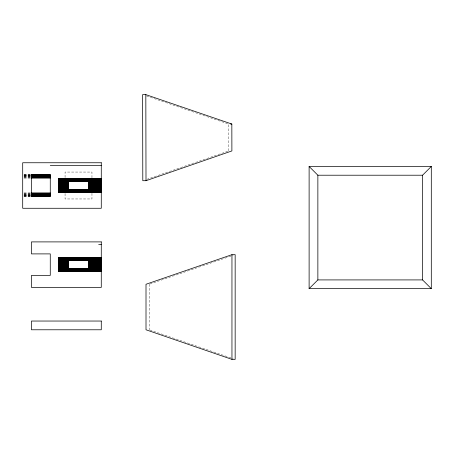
<?xml version="1.0" encoding="UTF-8"?>
<svg xmlns="http://www.w3.org/2000/svg" width="454" height="454" viewBox="0 0 454 454"><rect width="100%" height="100%" fill="white"/><g stroke="black" fill="none" stroke-linecap="round" stroke-linejoin="round"><path stroke-width="0.34" stroke-dasharray="2.27 1.7" d="M146.795 179.324L228.022 151.171M149.877 284.034L233.163 255.364M24.045 174.75L31.439 174.779M24.045 174.864L30.77 174.864M24.045 175.006L30.77 175.006M24.045 175.204L30.77 175.204M24.045 175.448L30.77 175.448M24.045 175.738L30.77 175.738M24.045 176.067L30.77 176.067M24.045 176.436L30.77 176.436M24.045 176.827L30.77 176.827M24.045 177.242L30.77 177.242M24.045 177.673L30.77 177.673M24.045 178.116L30.77 178.116M24.045 192.91L30.77 192.91M24.045 193.347L30.77 193.347M24.045 193.779L30.77 193.779M24.045 194.193L30.77 194.193M24.045 194.59L30.77 194.59M24.045 194.953L30.77 194.953M24.045 195.288L30.77 195.288M24.045 195.578L30.77 195.578M24.045 195.822L30.77 195.822M24.045 196.014L30.77 196.014M24.045 196.156L30.77 196.156M24.045 196.27L30.77 196.242M146.619 96.004L228.629 124.044L228.685 150.944M149.877 330.013L233.163 358.683M149.213 284.261L149.213 329.786M91.963 177.724L91.963 172.06L65.064 172.06L65.064 177.724M91.963 193.296L91.963 198.96L65.064 198.96L65.064 193.296"/><path stroke-width="0.68" d="M309.117 288.653L317.862 279.914L422.56 279.914L431.3 288.653L431.3 166.47L309.117 166.47L309.117 288.653L431.3 288.653M422.56 279.914L422.56 175.216L431.3 166.47M146.006 180.703L231.892 150.938L231.835 124.038L145.825 94.631L142.618 94.636L142.8 180.709L146.006 180.703L145.825 94.631M231.954 254.671L146.006 284.261L146.006 329.786L231.954 359.369L235.161 359.369L235.161 254.671L231.954 254.671L231.954 359.369M58.288 178.723L89.489 178.536L58.294 178.967M58.288 257.866L89.489 257.679L58.294 258.11M230.553 124.038L231.835 124.038M50.269 165.335L101.276 165.335M31.439 174.864L50.269 174.864M31.439 175.006L50.269 175.006M31.439 175.204L50.269 175.204M309.117 166.47L317.862 175.216L422.56 175.216M31.439 175.448L50.269 175.448M31.439 175.738L50.269 175.738M31.439 176.067L50.269 176.067M31.439 176.436L50.269 176.436M31.439 176.827L50.269 176.827M31.439 177.242L50.269 177.242M31.439 177.673L50.269 177.673M31.439 178.116L50.269 178.116M101.276 178.536L58.339 178.547L58.339 192.473L101.276 192.473M58.339 178.791L101.276 178.791M58.339 179.069L101.276 179.069M58.339 179.358L101.276 179.358M58.339 179.665L101.276 179.665M58.339 179.988L101.276 179.988M58.339 180.329L101.276 180.329M58.339 180.681L101.276 180.681M58.339 181.05L101.276 181.05M58.339 181.816L68.429 181.816M88.604 181.816L101.276 181.816M58.339 182.219L68.429 182.219M88.604 182.219L101.276 182.219M58.339 182.627L68.429 182.627M88.604 182.627L101.276 182.627M58.339 183.047L68.429 183.047M88.604 183.047L101.276 183.047M58.339 183.467L68.429 183.467M88.604 183.467L101.276 183.467M58.339 183.898L68.429 183.898M88.604 183.898L101.276 183.898M58.339 184.33L68.429 184.33M88.604 184.33L101.276 184.33M58.339 184.772L68.429 184.772M88.604 184.772L101.276 184.772M58.339 185.209L68.429 185.209M88.604 185.209L101.276 185.209M58.339 185.646L68.429 185.646M88.604 185.646L101.276 185.646M58.339 186.089L68.429 186.089M88.604 186.089L101.276 186.089M58.339 186.526L68.429 186.526M88.604 186.526L101.276 186.526M58.339 186.963L68.429 186.963M88.604 186.963L101.276 186.963M58.339 187.394L68.429 187.394M88.604 187.394L101.276 187.394M58.339 187.82L68.429 187.82M88.604 187.82L101.276 187.82M58.339 188.24L68.429 188.24M88.604 188.24L101.276 188.24M58.339 188.654L68.429 188.654M88.604 188.654L101.276 188.654M58.339 189.057L68.429 189.057M88.604 189.057L101.276 189.057M58.339 189.449L68.429 189.449M88.604 189.449L101.276 189.449M58.339 189.545L101.276 189.545M58.339 189.834L101.276 189.834M58.339 190.203L101.276 190.203M58.339 190.561L101.276 190.561M58.339 190.907L101.276 190.907M58.339 191.236L101.276 191.236M58.339 191.554L101.276 191.554M58.339 191.849L101.276 191.849M58.339 192.127L101.276 192.127M58.339 192.394L101.276 192.394M31.439 192.91L50.269 192.91M31.439 193.347L50.269 193.347M31.439 193.779L50.269 193.779M31.439 194.193L50.269 194.193M31.439 194.59L50.269 194.59M31.439 194.953L50.269 194.953M31.439 195.288L50.269 195.288M31.439 195.578L50.269 195.578M31.439 195.822L50.269 195.822M31.439 196.014L50.269 196.014M31.439 196.156L50.269 196.156M31.439 196.242L50.269 196.27L50.269 174.75L31.439 174.75L31.439 196.27M98.688 244.479L101.276 244.479M101.276 257.679L58.339 257.679L58.339 271.617L101.276 271.617M58.339 257.934L101.276 257.934M58.339 258.212L101.276 258.212M58.339 258.502L101.276 258.502M58.339 258.808L101.276 258.808M58.339 259.132L101.276 259.132M58.339 259.472L101.276 259.472M58.339 259.824L101.276 259.824M58.339 260.193L101.276 260.193M58.339 260.573L101.276 260.573M58.339 260.619L101.276 260.619M58.339 260.959L68.429 260.959M88.604 260.959L101.276 260.959M58.339 261.362L68.429 261.362M88.604 261.362L101.276 261.362M58.339 261.771L68.429 261.771M88.604 261.771L101.276 261.771M58.339 262.191L68.429 262.191M88.604 262.191L101.276 262.191M58.339 262.611L68.429 262.611M88.604 262.611L101.276 262.611M58.339 263.042L68.429 263.042M88.604 263.042L101.276 263.042M58.339 263.479L68.429 263.479M88.604 263.479L101.276 263.479M58.339 263.916L68.429 263.916M88.604 263.916L101.276 263.916M58.339 264.353L68.429 264.353M88.604 264.353L101.276 264.353M58.339 264.79L68.429 264.79M88.604 264.79L101.276 264.79M58.339 265.232L68.429 265.232M88.604 265.232L101.276 265.232M58.339 265.669L68.429 265.669M88.604 265.669L101.276 265.669M58.339 266.106L68.429 266.106M88.604 266.106L101.276 266.106M58.339 266.538L68.429 266.538M88.604 266.538L101.276 266.538M58.339 266.963L68.429 266.963M88.604 266.963L101.276 266.963M58.339 267.383L68.429 267.383M88.604 267.383L101.276 267.383M58.339 267.798L68.429 267.798M88.604 267.798L101.276 267.798M58.339 268.201L68.429 268.201M88.604 268.201L101.276 268.201M58.339 268.592L68.429 268.592M88.604 268.592L101.276 268.592M58.339 268.689L101.276 268.689M58.339 268.978L101.276 268.978M58.339 269.347L101.276 269.347M58.339 269.704L101.276 269.704M58.339 270.051L101.276 270.051M58.339 270.38L101.276 270.38M58.339 270.697L101.276 270.697M58.339 270.993L101.276 270.993M58.339 271.271L101.276 271.271M58.339 271.537L101.276 271.537M317.862 175.216L317.862 279.914M88.604 181.475L88.604 189.545M88.604 260.619L88.604 268.689M68.429 181.475L68.429 189.545M68.429 260.619L68.429 268.689M101.276 162.753L22.7 162.753L22.7 208.273L101.276 208.273L101.276 162.753M101.276 181.43L58.339 181.43L101.276 181.475M101.276 241.897L31.439 241.897L31.439 253.894L50.269 253.894L50.269 275.413L31.439 275.413L31.439 287.416L101.276 287.416L101.276 241.897M101.276 321.04L31.439 321.04L31.439 329.78L101.276 329.78L101.276 321.04"/></g></svg>
